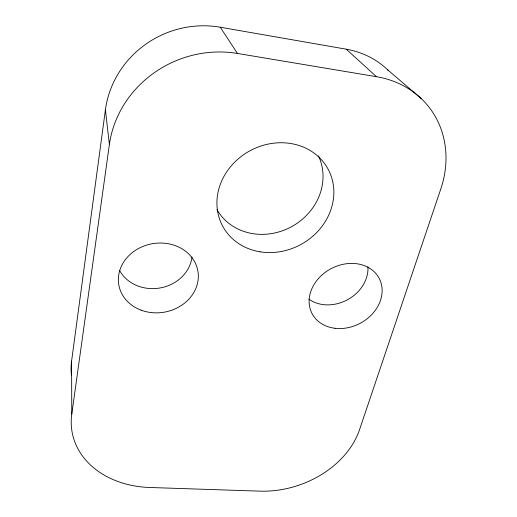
<?xml version="1.0" encoding="UTF-8"?>
<svg xmlns="http://www.w3.org/2000/svg" width="517" height="517" viewBox="0 0 517 517"><rect width="100%" height="100%" fill="white"/><g stroke="black" fill="none" stroke-linecap="round" stroke-linejoin="round"><path stroke-width="0.78" d="M71.436 375.213A83.567 67.914 -10.2 0 1 71.579 361.183L105.41 109.804A96.324 91.974 -25.4 0 1 220.255 27.22L346.235 49.186A94.236 84.084 -40.3 0 1 388.584 70.758M346.235 49.186L376.46 76.697A103.956 90.242 -37.6 0 1 440.801 188.931L359.548 429.646A87.476 66.906 -18.7 0 1 259.877 491.15L149.659 487.486A91.244 71.281 -11 0 1 71.773 414.143L109.391 144.508L105.41 109.804M109.391 144.508A106.715 99.471 -23.8 0 1 237.452 53.451L376.46 76.697M387.427 69.627L421.342 98.682M220.255 27.22L237.452 53.451M71.579 361.183L71.773 414.143M318.491 155.94A57.458 51.765 -29.4 0 1 290.793 227.099A57.458 51.765 -29.4 0 1 216.959 209.598M367.942 266.798A36.177 30.102 -28.2 0 1 347.618 299.686A36.177 30.102 -28.2 0 1 308.836 299.11M191.981 257.072A38.213 33.611 -9.3 0 1 160.328 287.917A38.213 33.611 -9.3 0 1 119.53 270.326M260.116 251.824A59.933 53.329 -28.7 0 0 331.901 178.423A59.933 53.329 -28.7 0 0 234.136 162.719A59.933 53.329 -28.7 0 0 260.116 251.824M335.068 328.295A37.903 30.949 -27.7 0 0 381.178 283.394A37.903 30.949 -27.7 0 0 320.643 276.246A37.903 30.949 -27.7 0 0 335.068 328.295M141.173 310.187A40.145 34.742 -10 0 0 198.205 273.441A40.145 34.742 -10 0 0 135.654 250.209A40.145 34.742 -10 0 0 141.173 310.187"/></g></svg>
